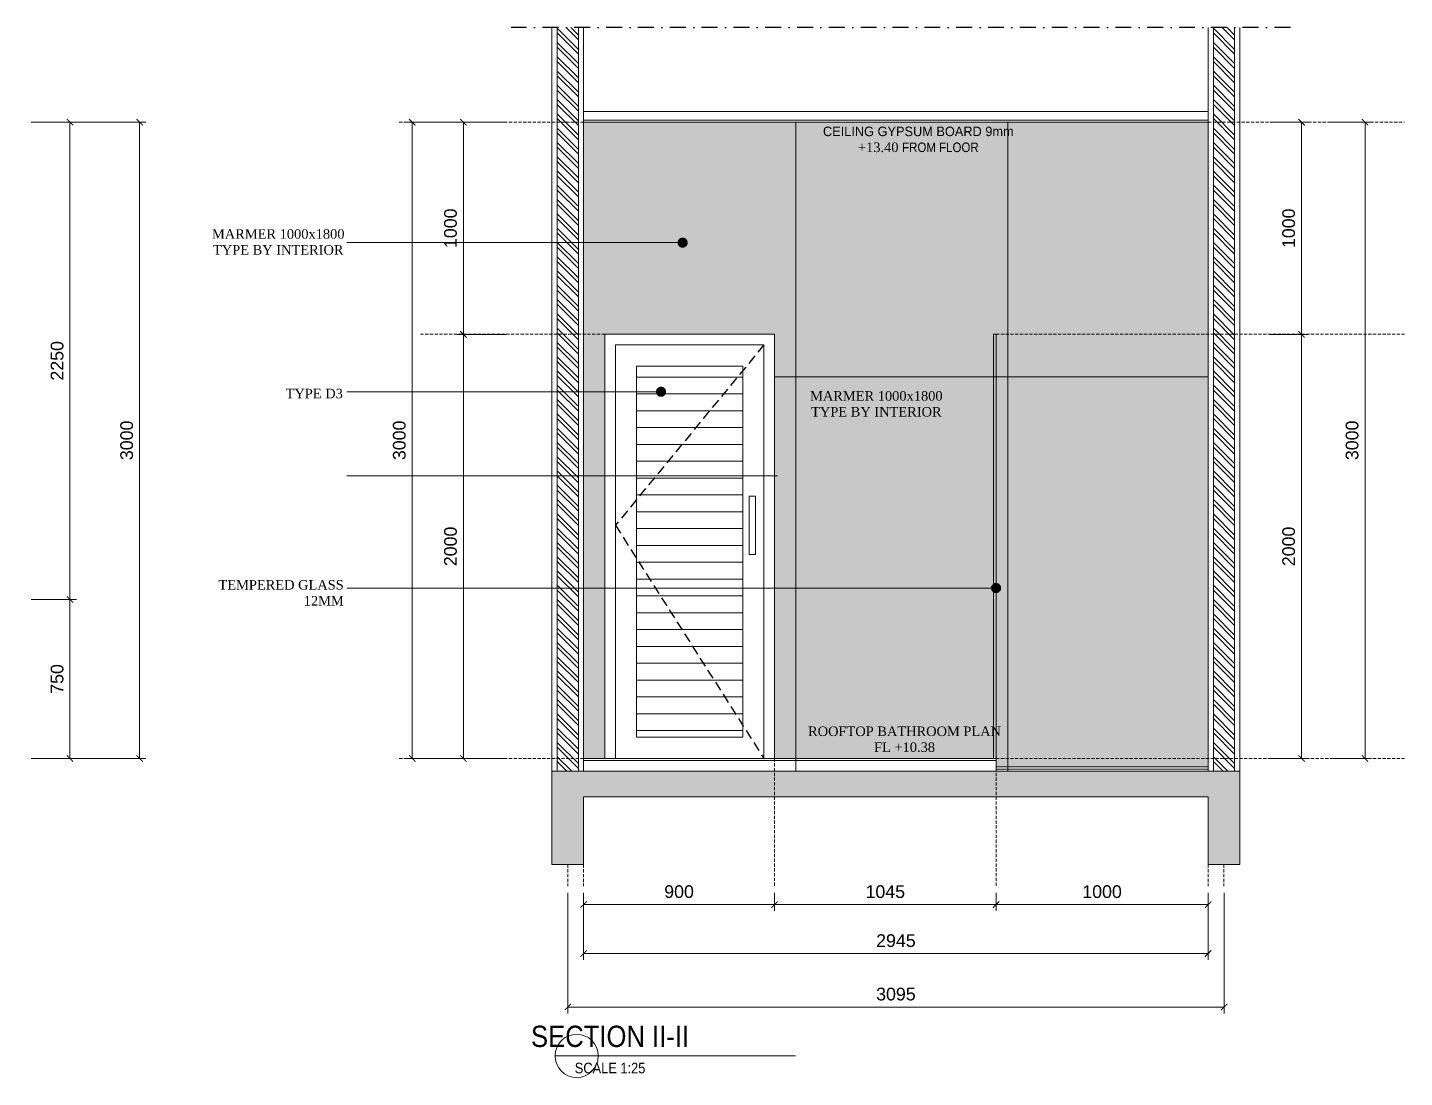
# Model space of a CAD drawing. Header units: millimetres. Extents: x 7371 to 278338, y -43753 to 35464.
# Drawn here: x 271323 to 277817, y -1890 to 3060 of the extents above; entities that cross this region are included whole.
import ezdxf

# ---------------------------------------------------------------- set-up
doc = ezdxf.new("R2010")
doc.units = ezdxf.units.MM
doc.header["$MEASUREMENT"] = 0
for name, pattern in [('CENTER', [50.8, 31.75, -6.35, 6.35, -6.35]), ('DASHDOT2', [0.5, 0.25, -0.125, 0, -0.125]), ('DASHED', [0.75, 0.5, -0.25]), ('HIDDEN2', [0.1875, 0.125, -0.0625])]:
    doc.linetypes.add(name, pattern=pattern)
doc.layers.get('DEFPOINTS').update_dxf_attribs({"lineweight": 18})
for name, color, linetype, lineweight in [('28-Arsiran', 252, 'Continuous', 5), ('8', 8, 'Continuous', 5), ('Arsir', 251, 'Continuous', 5), ('AS', 8, 'HIDDEN2', 5), ('DIM', 1, 'Continuous', 5), ('Dimensi', 252, 'Continuous', 9), ('DINDING', 1, 'Continuous', 20), ('l1', 5, 'Continuous', 5), ('PIPA AIR BERSIH', 5, 'CENTER', 5)]:
    doc.layers.add(name, color=color, linetype=linetype, lineweight=lineweight)
for name, color, linetype in [('HACH', 251, 'Continuous'), ('Layer5', 5, 'Continuous'), ('TEXT', 4, 'Continuous')]:
    doc.layers.add(name, color=color, linetype=linetype)
doc.styles.add('40', font='arial.ttf', dxfattribs={"width": 0.9, "height": 100})
doc.styles.get("Standard").update_dxf_attribs({"font": 'arial.ttf'})
doc.styles.add('style1', font='times.ttf', dxfattribs={"height": 0.15})
doc.dimstyles.new('30 baru', dxfattribs={"dimtxt": 0.2, "dimasz": 0.1, "dimexe": 0.1, "dimexo": 0.1, "dimgap": 0.1, "dimtad": 1, "dimtoh": 1, "dimdec": 0, "dimlfac": 300, "dimtxsty": 'Standard', "dimblk": 'ARCHTICK', "dimcen": 0.1, "dimclrd": 1, "dimclre": 1, "dimclrt": 4, "dimadec": 0, "dimazin": 0, "dimtfac": 1, "dimtdec": 0, "dimtix": 1, "dimtmove": 0, "dimatfit": 3, "dimfxl": 1, "dimlwd": 5, "dimlwe": 5, "dimarcsym": 0})

# ---------------------------------------------------------------- blocks, each defined once
blk = doc.blocks.new('_ArchTick')
at = {"color": 0, "linetype": 'ByBlock', "const_width": 0.15}
blk.add_lwpolyline([(-0.5, -0.5), (0.5, 0.5)], dxfattribs=at)
blk = doc.blocks.new('*D197')
at = {"color": 1, "lineweight": 5, "transparency": 16777216}
for p, q in [((127652.13, -881.886), (127652.842, -881.886)), ((127652.742, -884.386), (127652.742, -881.886)), ((127652.13, -884.386), (127652.842, -884.386))]:
    blk.add_line(p, q, dxfattribs=at)
at = {"layer": 'DEFPOINTS', "color": 0, "transparency": 16777216}
for p in [(127652.03, -881.886), (127652.742, -881.886), (127652.03, -884.386)]:
    blk.add_point(p, dxfattribs=at)
at = {"color": 1, "lineweight": 5, "transparency": 16777216, "xscale": 0.1, "yscale": 0.1, "zscale": 0.1}
for p, rotation in [((127652.742, -881.886), 90), ((127652.742, -884.386), 270)]:
    blk.add_blockref('_ArchTick', p, dxfattribs=dict(at, rotation=rotation))
at = {"color": 4, "transparency": 16777216, "insert": (127652.54, -883.136), "char_height": 0.2, "attachment_point": 5, "rotation": 90}
blk.add_mtext('750', dxfattribs=at)
blk = doc.blocks.new('*D198')
at = {"color": 1, "lineweight": 5, "transparency": 16777216}
for p, q in [((127652.13, -874.386), (127652.842, -874.386)), ((127652.742, -881.886), (127652.742, -874.386)), ((127652.13, -881.886), (127652.842, -881.886))]:
    blk.add_line(p, q, dxfattribs=at)
at = {"layer": 'DEFPOINTS', "color": 0, "transparency": 16777216}
for p in [(127652.03, -874.386), (127652.742, -874.386), (127652.03, -881.886)]:
    blk.add_point(p, dxfattribs=at)
at = {"color": 1, "lineweight": 5, "transparency": 16777216, "xscale": 0.1, "yscale": 0.1, "zscale": 0.1}
for p, rotation in [((127652.742, -874.386), 90), ((127652.742, -881.886), 270)]:
    blk.add_blockref('_ArchTick', p, dxfattribs=dict(at, rotation=rotation))
at = {"color": 4, "transparency": 16777216, "insert": (127652.54, -878.136), "char_height": 0.2, "attachment_point": 5, "rotation": 90}
blk.add_mtext('2250', dxfattribs=at)
blk = doc.blocks.new('*D240')
at = {"color": 1, "lineweight": 5, "transparency": 16777216}
for p, q in [((127652.842, -874.386), (127653.936, -874.386)), ((127653.836, -884.386), (127653.836, -874.386)), ((127652.842, -884.386), (127653.936, -884.386))]:
    blk.add_line(p, q, dxfattribs=at)
at = {"layer": 'DEFPOINTS', "color": 0, "transparency": 16777216}
for p in [(127652.742, -874.386), (127653.836, -874.386), (127652.742, -884.386)]:
    blk.add_point(p, dxfattribs=at)
at = {"color": 1, "lineweight": 5, "transparency": 16777216, "xscale": 0.1, "yscale": 0.1, "zscale": 0.1}
for p, rotation in [((127653.836, -874.386), 90), ((127653.836, -884.386), 270)]:
    blk.add_blockref('_ArchTick', p, dxfattribs=dict(at, rotation=rotation))
at = {"color": 4, "transparency": 16777216, "insert": (127653.634, -879.386), "char_height": 0.2, "attachment_point": 5, "rotation": 90}
blk.add_mtext('3000', dxfattribs=at)
blk = doc.blocks.new('*D208')
at = {"color": 1, "lineweight": 5, "transparency": 16777216}
for p, q in [((127660.817, -886.495), (127660.817, -887.552)), ((127670.634, -886.495), (127670.634, -887.552)), ((127670.634, -887.452), (127660.817, -887.452))]:
    blk.add_line(p, q, dxfattribs=at)
at = {"layer": 'DEFPOINTS', "color": 0, "transparency": 16777216}
for p in [(127660.817, -886.395), (127670.634, -886.395), (127660.817, -887.452)]:
    blk.add_point(p, dxfattribs=at)
at = {"color": 1, "lineweight": 5, "transparency": 16777216, "xscale": 0.1, "yscale": 0.1, "zscale": 0.1, "rotation": 180}
blk.add_blockref('_ArchTick', (127660.817, -887.452), dxfattribs=at)
at = {"color": 1, "lineweight": 5, "transparency": 16777216, "xscale": 0.1, "yscale": 0.1, "zscale": 0.1}
blk.add_blockref('_ArchTick', (127670.634, -887.452), dxfattribs=at)
at = {"color": 4, "transparency": 16777216, "insert": (127665.726, -887.25), "char_height": 0.2, "attachment_point": 5}
blk.add_mtext('2945', dxfattribs=at)
blk = doc.blocks.new('*D209')
at = {"color": 1, "lineweight": 5, "transparency": 16777216}
for p, q in [((127660.567, -886.495), (127660.567, -888.392)), ((127670.884, -886.495), (127670.884, -888.392)), ((127670.884, -888.292), (127660.567, -888.292))]:
    blk.add_line(p, q, dxfattribs=at)
at = {"layer": 'DEFPOINTS', "color": 0, "transparency": 16777216}
for p in [(127660.567, -886.395), (127670.884, -886.395), (127660.567, -888.292)]:
    blk.add_point(p, dxfattribs=at)
at = {"color": 1, "lineweight": 5, "transparency": 16777216, "xscale": 0.1, "yscale": 0.1, "zscale": 0.1, "rotation": 180}
blk.add_blockref('_ArchTick', (127660.567, -888.292), dxfattribs=at)
at = {"color": 1, "lineweight": 5, "transparency": 16777216, "xscale": 0.1, "yscale": 0.1, "zscale": 0.1}
blk.add_blockref('_ArchTick', (127670.884, -888.292), dxfattribs=at)
at = {"color": 4, "transparency": 16777216, "insert": (127665.726, -888.09), "char_height": 0.2, "attachment_point": 5}
blk.add_mtext('3095', dxfattribs=at)
blk = doc.blocks.new('*D210')
at = {"color": 1, "lineweight": 5, "transparency": 16777216}
for p, q in [((127667.301, -886.495), (127667.301, -886.782)), ((127670.634, -886.495), (127670.634, -886.782)), ((127670.634, -886.682), (127667.301, -886.682))]:
    blk.add_line(p, q, dxfattribs=at)
at = {"layer": 'DEFPOINTS', "color": 0, "transparency": 16777216}
for p in [(127667.301, -886.395), (127670.634, -886.395), (127667.301, -886.682)]:
    blk.add_point(p, dxfattribs=at)
at = {"color": 1, "lineweight": 5, "transparency": 16777216, "xscale": 0.1, "yscale": 0.1, "zscale": 0.1, "rotation": 180}
blk.add_blockref('_ArchTick', (127667.301, -886.682), dxfattribs=at)
at = {"color": 1, "lineweight": 5, "transparency": 16777216, "xscale": 0.1, "yscale": 0.1, "zscale": 0.1}
blk.add_blockref('_ArchTick', (127670.634, -886.682), dxfattribs=at)
at = {"color": 4, "transparency": 16777216, "insert": (127668.967, -886.48), "char_height": 0.2, "attachment_point": 5}
blk.add_mtext('1000', dxfattribs=at)
blk = doc.blocks.new('*D211')
at = {"color": 1, "lineweight": 5, "transparency": 16777216}
for p, q in [((127663.817, -886.495), (127663.817, -886.782)), ((127667.301, -886.495), (127667.301, -886.782)), ((127667.301, -886.682), (127663.817, -886.682))]:
    blk.add_line(p, q, dxfattribs=at)
at = {"layer": 'DEFPOINTS', "color": 0, "transparency": 16777216}
for p in [(127663.817, -886.395), (127667.301, -886.395), (127663.817, -886.682)]:
    blk.add_point(p, dxfattribs=at)
at = {"color": 1, "lineweight": 5, "transparency": 16777216, "xscale": 0.1, "yscale": 0.1, "zscale": 0.1, "rotation": 180}
blk.add_blockref('_ArchTick', (127663.817, -886.682), dxfattribs=at)
at = {"color": 1, "lineweight": 5, "transparency": 16777216, "xscale": 0.1, "yscale": 0.1, "zscale": 0.1}
blk.add_blockref('_ArchTick', (127667.301, -886.682), dxfattribs=at)
at = {"color": 4, "transparency": 16777216, "insert": (127665.559, -886.48), "char_height": 0.2, "attachment_point": 5}
blk.add_mtext('1045', dxfattribs=at)
blk = doc.blocks.new('*D247')
at = {"color": 1, "lineweight": 5, "transparency": 16777216}
for p, q in [((127660.817, -886.495), (127660.817, -886.782)), ((127663.817, -886.495), (127663.817, -886.782)), ((127663.817, -886.682), (127660.817, -886.682))]:
    blk.add_line(p, q, dxfattribs=at)
at = {"layer": 'DEFPOINTS', "color": 0, "transparency": 16777216}
for p in [(127660.817, -886.395), (127663.817, -886.395), (127660.817, -886.682)]:
    blk.add_point(p, dxfattribs=at)
at = {"color": 1, "lineweight": 5, "transparency": 16777216, "xscale": 0.1, "yscale": 0.1, "zscale": 0.1, "rotation": 180}
blk.add_blockref('_ArchTick', (127660.817, -886.682), dxfattribs=at)
at = {"color": 1, "lineweight": 5, "transparency": 16777216, "xscale": 0.1, "yscale": 0.1, "zscale": 0.1}
blk.add_blockref('_ArchTick', (127663.817, -886.682), dxfattribs=at)
at = {"color": 4, "transparency": 16777216, "insert": (127662.317, -886.48), "char_height": 0.2, "attachment_point": 5}
blk.add_mtext('900', dxfattribs=at)
blk = doc.blocks.new('*D212')
at = {"color": 1, "lineweight": 5, "transparency": 16777216}
for p, q in [((127671.603, -877.72), (127672.203, -877.72)), ((127672.103, -884.386), (127672.103, -877.72)), ((127671.603, -884.386), (127672.203, -884.386))]:
    blk.add_line(p, q, dxfattribs=at)
at = {"layer": 'DEFPOINTS', "color": 0, "transparency": 16777216}
for p in [(127671.503, -877.72), (127672.103, -877.72), (127671.503, -884.386)]:
    blk.add_point(p, dxfattribs=at)
at = {"color": 1, "lineweight": 5, "transparency": 16777216, "xscale": 0.1, "yscale": 0.1, "zscale": 0.1}
for p, rotation in [((127672.103, -877.72), 90), ((127672.103, -884.386), 270)]:
    blk.add_blockref('_ArchTick', p, dxfattribs=dict(at, rotation=rotation))
at = {"color": 4, "transparency": 16777216, "insert": (127671.901, -881.053), "char_height": 0.2, "attachment_point": 5, "rotation": 90}
blk.add_mtext('2000', dxfattribs=at)
blk = doc.blocks.new('*D213')
at = {"color": 1, "lineweight": 5, "transparency": 16777216}
for p, q in [((127671.603, -874.386), (127672.203, -874.386)), ((127672.103, -877.72), (127672.103, -874.386)), ((127671.603, -877.72), (127672.203, -877.72))]:
    blk.add_line(p, q, dxfattribs=at)
at = {"layer": 'DEFPOINTS', "color": 0, "transparency": 16777216}
for p in [(127671.503, -874.386), (127672.103, -874.386), (127671.503, -877.72)]:
    blk.add_point(p, dxfattribs=at)
at = {"color": 1, "lineweight": 5, "transparency": 16777216, "xscale": 0.1, "yscale": 0.1, "zscale": 0.1}
for p, rotation in [((127672.103, -874.386), 90), ((127672.103, -877.72), 270)]:
    blk.add_blockref('_ArchTick', p, dxfattribs=dict(at, rotation=rotation))
at = {"color": 4, "transparency": 16777216, "insert": (127671.901, -876.053), "char_height": 0.2, "attachment_point": 5, "rotation": 90}
blk.add_mtext('1000', dxfattribs=at)
blk = doc.blocks.new('*D214')
at = {"color": 1, "lineweight": 5, "transparency": 16777216}
for p, q in [((127672.553, -874.386), (127673.201, -874.386)), ((127673.101, -874.386), (127673.101, -884.386)), ((127672.553, -884.386), (127673.201, -884.386))]:
    blk.add_line(p, q, dxfattribs=at)
at = {"layer": 'DEFPOINTS', "color": 0, "transparency": 16777216}
for p in [(127672.453, -874.386), (127672.453, -884.386), (127673.101, -884.386)]:
    blk.add_point(p, dxfattribs=at)
at = {"color": 1, "lineweight": 5, "transparency": 16777216, "xscale": 0.1, "yscale": 0.1, "zscale": 0.1}
for p, rotation in [((127673.101, -874.386), 90), ((127673.101, -884.386), 270)]:
    blk.add_blockref('_ArchTick', p, dxfattribs=dict(at, rotation=rotation))
at = {"color": 4, "transparency": 16777216, "insert": (127672.898, -879.386), "char_height": 0.2, "attachment_point": 5, "rotation": 90}
blk.add_mtext('3000', dxfattribs=at)
blk = doc.blocks.new('*D215')
at = {"color": 1, "lineweight": 5, "transparency": 16777216}
for p, q in [((127659.596, -877.72), (127658.826, -877.72)), ((127658.926, -877.72), (127658.926, -884.386)), ((127659.596, -884.386), (127658.826, -884.386))]:
    blk.add_line(p, q, dxfattribs=at)
at = {"layer": 'DEFPOINTS', "color": 0, "transparency": 16777216}
for p in [(127659.696, -877.72), (127658.926, -884.386), (127659.696, -884.386)]:
    blk.add_point(p, dxfattribs=at)
at = {"color": 1, "lineweight": 5, "transparency": 16777216, "xscale": 0.1, "yscale": 0.1, "zscale": 0.1}
for p, rotation in [((127658.926, -877.72), 90), ((127658.926, -884.386), 270)]:
    blk.add_blockref('_ArchTick', p, dxfattribs=dict(at, rotation=rotation))
at = {"color": 4, "transparency": 16777216, "insert": (127658.724, -881.053), "char_height": 0.2, "attachment_point": 5, "rotation": 90}
blk.add_mtext('2000', dxfattribs=at)
blk = doc.blocks.new('*D216')
at = {"color": 1, "lineweight": 5, "transparency": 16777216}
for p, q in [((127659.596, -874.386), (127658.826, -874.386)), ((127658.926, -877.72), (127658.926, -874.386)), ((127659.596, -877.72), (127658.826, -877.72))]:
    blk.add_line(p, q, dxfattribs=at)
at = {"layer": 'DEFPOINTS', "color": 0, "transparency": 16777216}
for p in [(127658.926, -874.386), (127659.696, -874.386), (127659.696, -877.72)]:
    blk.add_point(p, dxfattribs=at)
at = {"color": 1, "lineweight": 5, "transparency": 16777216, "xscale": 0.1, "yscale": 0.1, "zscale": 0.1}
for p, rotation in [((127658.926, -874.386), 90), ((127658.926, -877.72), 270)]:
    blk.add_blockref('_ArchTick', p, dxfattribs=dict(at, rotation=rotation))
at = {"color": 4, "transparency": 16777216, "insert": (127658.724, -876.053), "char_height": 0.2, "attachment_point": 5, "rotation": 90}
blk.add_mtext('1000', dxfattribs=at)
blk = doc.blocks.new('*D218')
at = {"color": 1, "lineweight": 5, "transparency": 16777216}
for p, q in [((127659.111, -874.386), (127658.022, -874.386)), ((127658.122, -874.386), (127658.122, -884.386)), ((127659.111, -884.386), (127658.022, -884.386))]:
    blk.add_line(p, q, dxfattribs=at)
at = {"layer": 'DEFPOINTS', "color": 0, "transparency": 16777216}
for p in [(127659.211, -874.386), (127658.122, -884.386), (127659.211, -884.386)]:
    blk.add_point(p, dxfattribs=at)
at = {"color": 1, "lineweight": 5, "transparency": 16777216, "xscale": 0.1, "yscale": 0.1, "zscale": 0.1}
for p, rotation in [((127658.122, -874.386), 90), ((127658.122, -884.386), 270)]:
    blk.add_blockref('_ArchTick', p, dxfattribs=dict(at, rotation=rotation))
at = {"color": 4, "transparency": 16777216, "insert": (127657.92, -879.386), "char_height": 0.2, "attachment_point": 5, "rotation": 90}
blk.add_mtext('3000', dxfattribs=at)
blk = doc.blocks.new('dsdsdsdsd')
h = blk.add_hatch()
h.set_pattern_fill('DOTS', color=8, scale=0.05)
h.set_pattern_definition([(0, (127803.66642, -997.38924), (0.0396875, 0.079375), [0, -0.079375])])
h.paths.add_polyline_path([(127660.8172, -874.3863), (127670.6339, -874.3863), (127670.6339, -884.5196), (127667.3005, -884.5196), (127667.3005, -884.3863), (127663.8172, -884.3863), (127663.8172, -877.7196), (127661.1505, -877.7196), (127661.1505, -884.3863), (127660.8172, -884.3863)])
h = blk.add_hatch(color=8)
h.dxf.hatch_style = 1
edge = h.paths.add_edge_path()
edge.add_arc((127662.3726, -876.2785), 0.0711, 0, 360)
h = blk.add_hatch(color=8)
h.dxf.hatch_style = 1
h.paths.add_polyline_path([(127667.2605, -884.3863), (127667.3005, -884.3863), (127667.3005, -877.7196), (127667.2605, -877.7196)])
h = blk.add_hatch()
h.set_pattern_fill('ANSI31', color=8, scale=0.083333, angle=135)
h.set_pattern_definition([(180, (127355.63634, -941.1776), (-2e-17, -0.26458333), [])])
h.paths.add_polyline_path([(127663.3172, -878.2196), (127661.6505, -878.2196), (127661.6505, -884.053), (127663.3172, -884.053)])
h = blk.add_hatch(color=8)
h.dxf.hatch_style = 1
edge = h.paths.add_edge_path()
edge.add_arc((127662.0341, -878.6229), 0.0711, 0, 360)
h = blk.add_hatch(color=8)
h.dxf.hatch_style = 1
edge = h.paths.add_edge_path()
edge.add_arc((127667.3005, -881.7078), 0.0711, 0, 360)
at = {"layer": '28-Arsiran'}
h = blk.add_hatch(dxfattribs=at)
h.set_pattern_fill('ANSI32', color=256, scale=0.016667, angle=90)
h.set_pattern_definition([(135, (127739.03206, -1035.57211), (-0.1122532, -0.1122532), []), (135, (127739.03206, -1035.49727), (-0.1122532, -0.1122532), [])])
h.paths.add_polyline_path([(127660.4005, -872.8982), (127660.7339, -872.8982), (127660.7339, -884.5863), (127660.4005, -884.5863)])
h = blk.add_hatch(dxfattribs=at)
h.set_pattern_fill('ANSI32', color=256, scale=0.016667, angle=90)
h.set_pattern_definition([(135, (127749.34873, -1035.57211), (-0.1122532, -0.1122532), []), (135, (127749.34873, -1035.49727), (-0.1122532, -0.1122532), [])])
h.paths.add_polyline_path([(127670.7172, -872.8982), (127671.0505, -872.8982), (127671.0505, -884.5863), (127670.7172, -884.5863)])
at = {"layer": 'DIM', "true_color": 0x636466}
h = blk.add_hatch(dxfattribs=at)
h.set_pattern_fill('AR-CONC', color=251, scale=0.000666667, angle=45)
h.set_pattern_definition([(95, (127739.03206, -1035.57211), (0.093396434, 0.07836892), [0.0127, -0.1397]), (40, (127739.03206, -1035.57211), (-0.10667897, 0.07345115), [0.01016, -0.11176039]), (145.451445, (127739.03985, -1035.56558), (-0.01328253, 0.15182007), [0.01079334, -0.11872683]), (91.1842, (127739.00812, -1035.54816), (0.14760683, 0.10796894), [0.01905, -0.20955]), (141.63556, (127739.02042, -1035.53916), (-0.00472441, 0.22855118), [0.01619002, -0.1780904]), (36.18415, (127739.00812, -1035.54816), (-0.00472441, 0.22855118), [0.01523998, -0.16763982]), (66, (127739.02608, -1035.54217), (0.119679986, 0.02326343), [0.0127, -0.1397]), (11, (127739.02608, -1035.54217), (-0.05769328, 0.1159608), [0.01016, -0.11176]), (116.451445, (127739.03605, -1035.54024), (0.0619867, 0.13922423), [0.01079334, -0.118726625]), (82.5, (127739.032064, -1035.57211), (-0.038403646, 0.041315609), [0, -0.110405333, 0, -0.113453333, 0, -0.112183333]), (52.5, (127739.032064, -1035.57211), (-0.015726485, 0.078724667), [0, -0.064685333, 0, -0.107865333, 0, -0.042756667]), (12.5, (127739.005363, -1035.59881), (0.066618575, 0.061217464), [0, -0.042333333, 0, -0.13208, 0, -0.17526]), (2.5, (127738.99339, -1035.61078), (0.057842603, 0.08181493), [0, -0.055033333, 0, -0.087714667, 0, -0.12446])])
h.paths.add_polyline_path([(127660.8172, -886.053), (127660.8172, -884.9863), (127670.6339, -884.9863), (127670.6339, -886.053), (127671.1339, -886.053), (127671.1339, -884.5863), (127660.3172, -884.5863), (127660.3172, -886.053)])
for p, q in [((127670.6339, -874.2196), (127660.8172, -874.2196)), ((127670.6339, -874.353), (127660.8172, -874.353)), ((127670.6339, -874.3863), (127660.8172, -874.3863)), ((127661.1505, -877.7196), (127663.8172, -877.7196)), ((127661.1505, -877.7196), (127661.1505, -884.3863)), ((127663.8172, -884.3863), (127663.8172, -877.7196)), ((127667.2605, -877.7196), (127667.2605, -884.3863)), ((127667.2605, -884.3863), (127667.2605, -877.7196)), ((127667.2605, -877.7196), (127667.3005, -877.7196)), ((127667.3005, -877.7196), (127667.3005, -884.3863)), ((127661.3172, -884.3863), (127661.3172, -877.8863)), ((127661.3172, -877.8863), (127663.6505, -877.8863)), ((127663.6505, -877.8863), (127663.6505, -884.3863)), ((127667.3005, -884.3863), (127660.8172, -884.3863)), ((127667.3005, -884.4196), (127660.8172, -884.4196)), ((127667.3005, -884.3863), (127667.3005, -884.553)), ((127671.1339, -884.5863), (127660.3172, -884.5863)), ((127667.3005, -884.5196), (127670.6339, -884.5196)), ((127667.3005, -884.553), (127670.6339, -884.553)), ((127660.8172, -884.9863), (127660.8172, -886.053)), ((127670.6339, -884.9863), (127660.8172, -884.9863)), ((127670.6339, -884.9863), (127670.6339, -886.053)), ((127660.8172, -886.053), (127660.3172, -886.053)), ((127660.8172, -886.053), (127660.3172, -886.053)), ((127670.6339, -886.053), (127671.1339, -886.053))]:
    blk.add_line(p, q)
for points in [[(127667.2605, -884.3863), (127667.3005, -884.3863), (127667.3005, -877.7196), (127667.2605, -877.7196)], [(127663.6505, -877.8863), (127661.3172, -877.8863), (127661.3172, -884.3863), (127663.6505, -884.3863)], [(127663.3172, -878.2196), (127661.6505, -878.2196), (127661.6505, -884.053), (127663.3172, -884.053)]]:
    blk.add_lwpolyline(points, close=True)
for centre in [(127662.3726, -876.2785), (127662.0341, -878.6229), (127667.3005, -881.7078)]:
    blk.add_circle(centre, 0.0711)
at = {"layer": '8'}
for p, q in [((127660.4005, -884.5863), (127660.4005, -872.8982)), ((127660.7339, -884.5863), (127660.7339, -872.8982)), ((127670.7172, -884.5863), (127670.7172, -872.8982)), ((127671.0505, -884.5863), (127671.0505, -872.8982))]:
    blk.add_line(p, q, dxfattribs=at)
at = {"layer": 'Arsir'}
for p, q in [((127664.1505, -884.5863), (127664.1505, -874.3863)), ((127667.4839, -884.5863), (127667.4839, -874.3863)), ((127662.3726, -876.2785), (127657.0932, -876.2785)), ((127670.6339, -878.3863), (127663.8172, -878.3863)), ((127662.0341, -878.6229), (127657.0932, -878.6229)), ((127663.8656, -879.946), (127657.0932, -879.946)), ((127667.3717, -881.7078), (127657.0978, -881.7078))]:
    blk.add_line(p, q, dxfattribs=at)
at = {"layer": 'AS', "ltscale": 0.4}
for p, q in [((127660.8172, -874.3863), (127657.9079, -874.3863)), ((127670.6339, -874.3863), (127673.7209, -874.3863)), ((127661.1505, -877.7196), (127658.2412, -877.7196)), ((127667.3005, -877.7196), (127673.7209, -877.7196)), ((127660.8172, -884.3863), (127657.9079, -884.3863)), ((127663.8172, -884.3863), (127663.8172, -886.3952)), ((127667.3005, -884.3863), (127667.3005, -886.3952)), ((127667.3005, -884.3863), (127673.7209, -884.3863)), ((127660.5672, -886.053), (127660.5672, -886.3952)), ((127660.8172, -886.053), (127660.8172, -886.3952)), ((127670.6339, -886.053), (127670.6339, -886.3952)), ((127670.8839, -886.053), (127670.8839, -886.3952))]:
    blk.add_line(p, q, dxfattribs=at)
at = {"layer": 'Dimensi'}
for p, q in [((127663.5172, -880.2613), (127663.4172, -880.2613)), ((127663.4172, -880.2613), (127663.4172, -881.178)), ((127663.5172, -881.178), (127663.5172, -880.2613)), ((127663.5172, -881.178), (127663.4172, -881.178))]:
    blk.add_line(p, q, dxfattribs=at)
at = {"layer": 'DINDING'}
for p, q in [((127660.3172, -886.053), (127660.3172, -872.8982)), ((127660.8172, -884.5863), (127660.8172, -872.8982)), ((127670.6339, -884.5863), (127670.6339, -872.8982)), ((127671.1339, -886.053), (127671.1339, -872.8982)), ((127663.8172, -884.3863), (127661.1505, -884.3863))]:
    blk.add_line(p, q, dxfattribs=at)
at = {"layer": 'HACH', "linetype": 'DASHED', "ltscale": 0.3}
blk.add_lwpolyline([(127663.6505, -877.8863), (127661.3172, -880.7196), (127663.6505, -884.3863)], dxfattribs=at)
at = {"layer": 'l1'}
blk.add_line((127660.3686, -889.0601), (127664.1501, -889.0601), dxfattribs=at)
blk.add_circle((127660.7077, -889.0601), 0.3391, dxfattribs=at)
at = {"layer": 'Layer5', "linetype": 'DASHDOT2'}
blk.add_line((127671.9277, -872.8982), (127659.6757, -872.8982), dxfattribs=at)
at = {"layer": 'DIM', "attachment_point": 5, "style": '40'}
for s, insert, char_height in [('\\pxql;{\\fCentury Gothic|b0|i0|c0|p34;SECTION II-II}', (127661.2321, -888.7551), 0.334877), ('\\pxql;{\\fCentury Gothic|b0|i0|c0|p34;SCALE 1:25}', (127661.2321, -889.2519), 0.167438)]:
    blk.add_mtext(s, dxfattribs=dict(at, insert=insert, char_height=char_height))
at = {"layer": 'TEXT', "char_height": 0.15, "attachment_point": 5, "style": 'style1'}
for s, insert, width in [('{\\fCentury Gothic|b0|i0|c0|p34;CEILING GYPSUM BOARD 9mm\\P}+{\\A1;13.40 \\A0;\\fCentury Gothic|b0|i0|c0|p34;\\W0.9;FROM FLOOR}', (127666.0783, -874.6566), 3.201421), ('\\A1;MARMER 1000x1800\\PTYPE BY INTERIOR', (127656.016, -876.2683), 3.201421), ('TYPE D3', (127656.5817, -878.6512), 8.578585), ('\\A1;MARMER 1000x1800\\PTYPE BY INTERIOR', (127665.4186, -878.8134), 3.201421), ('\\pxqr;TEMPERED GLASS\\P12MM', (127655.4452, -881.782), 3.201421), ('\\A1;ROOFTOP BATHROOM PLAN\\P\\pxt3;FL +10.38', (127665.8619, -884.0848), 3.201421)]:
    blk.add_mtext(s, dxfattribs=dict(at, insert=insert, width=width))
for base, p1, p2, picture, middle in [((127652.7422, -874.3863), (127652.0297, -881.8863), (127652.0297, -874.3863), '*D198', (127652.5401, -878.1363)), ((127653.8363, -874.3863), (127652.7422, -884.3863), (127652.7422, -874.3863), '*D240', (127653.6342, -879.3863)), ((127658.1224, -884.3863), (127659.2111, -874.3863), (127659.2111, -884.3863), '*D218', (127657.9202, -879.3863)), ((127658.9262, -874.3863), (127659.6959, -877.7196), (127659.6959, -874.3863), '*D216', (127658.7241, -876.053)), ((127672.1035, -874.3863), (127671.5028, -877.7196), (127671.5028, -874.3863), '*D213', (127671.9014, -876.053)), ((127673.1006, -884.3863), (127672.4526, -874.3863), (127672.4526, -884.3863), '*D214', (127672.8984, -879.3863)), ((127658.9262, -884.3863), (127659.6959, -877.7196), (127659.6959, -884.3863), '*D215', (127658.7241, -881.053)), ((127672.1035, -877.7196), (127671.5028, -884.3863), (127671.5028, -877.7196), '*D212', (127671.9014, -881.053)), ((127652.7422, -881.8863), (127652.0297, -884.3863), (127652.0297, -881.8863), '*D197', (127652.5401, -883.1363))]:
    dim = blk.add_linear_dim(base=base, p1=p1, p2=p2, angle=90, dimstyle='30 baru')
    dim.commit()
    dim.dimension.update_dxf_attribs({"geometry": picture, "text_midpoint": middle})
for base, p1, p2, picture, middle in [((127660.5672, -888.2917), (127670.8839, -886.3952), (127660.5672, -886.3952), '*D209', (127665.7255, -888.0895)), ((127660.8172, -886.682), (127663.8172, -886.3952), (127660.8172, -886.3952), '*D247', (127662.3172, -886.4799)), ((127660.8172, -887.4519), (127670.6339, -886.3952), (127660.8172, -886.3952), '*D208', (127665.7255, -887.2498)), ((127663.8172, -886.682), (127667.3005, -886.3952), (127663.8172, -886.3952), '*D211', (127665.5589, -886.4799)), ((127667.3005, -886.682), (127670.6339, -886.3952), (127667.3005, -886.3952), '*D210', (127668.9672, -886.4799))]:
    dim = blk.add_linear_dim(base=base, p1=p1, p2=p2, dimstyle='30 baru')
    dim.commit()
    dim.dimension.update_dxf_attribs({"geometry": picture, "text_midpoint": middle})

msp = doc.modelspace()

# ---------------------------------------------------------------- block references
at = {"layer": 'PIPA AIR BERSIH', "xscale": 300.0000059255024, "yscale": 300.0000059255024, "zscale": 300.0000059255024}
msp.add_blockref('dsdsdsdsd', (-38024300.5, 264929.8), dxfattribs=at)

doc.saveas('drawing.dxf')
